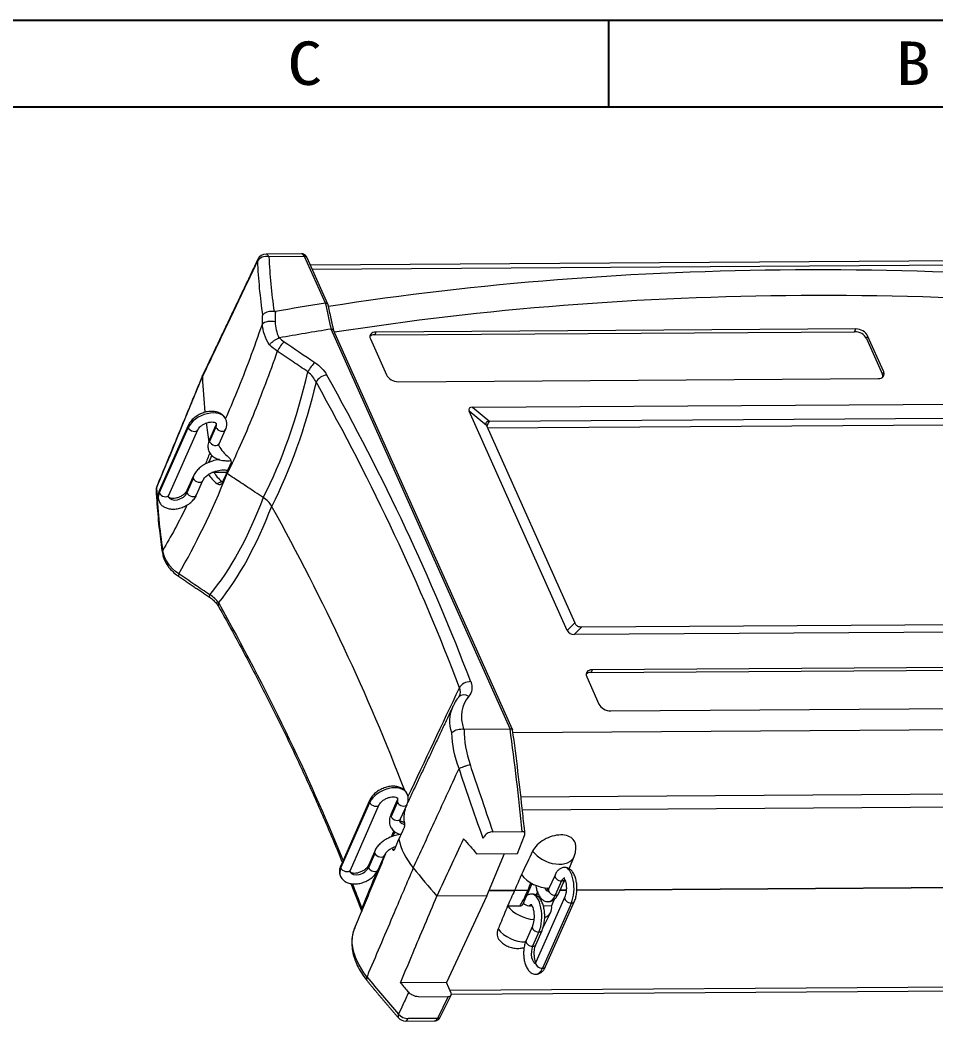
# Model space of a CAD drawing. Header units: millimetres. Extents: x -56 to 1013, y 0 to 900.
# Drawn here: x 639.4 to 829.1, y 692.9 to 900.2 of the extents above; entities that cross this region are included whole.
import ezdxf
from ezdxf.enums import TextEntityAlignment as Align

# ---------------------------------------------------------------- set-up
doc = ezdxf.new("R2010")
doc.units = ezdxf.units.MM
doc.header["$MEASUREMENT"] = 0
doc.layers.get('0').update_dxf_attribs({"linetype": 'CONTINUOUS'})
doc.layers.add('1', color=7, linetype='CONTINUOUS')
doc.styles.add('TEXTSTYLE_0', font='txt', dxfattribs={"width": 0.8})

# ---------------------------------------------------------------- blocks, each defined once
blk = doc.blocks.new('SUN_6HWZ35TKK40GSGJE8VEUYAXIAKM')
at = {"color": 7, "linetype": 'Continuous'}
for p, q in [((-594, 420), (0, 420)), ((-140, 410), (-140, 420)), ((-584, 410), (-10, 410))]:
    blk.add_line(p, q, dxfattribs=at)
at = {"color": 2, "style": 'TEXTSTYLE_0'}
for s, width, p, p2 in [('C', 0.792988, (-176.99, 412.53), (-172.99, 412.53)), ('B', 0.858525, (-106.99, 412.53), (-102.99, 412.53))]:
    blk.add_text(s, height=5, dxfattribs=dict(at, width=width)).set_placement(p, p2, align=Align.FIT)
blk = doc.blocks.new('dhg')
at = {"layer": '1', "color": 0, "linetype": 'Continuous', "lineweight": 18}
for p, q in [((670.49, 355.02), (663.11, 354.97)), ((675.93, 344.59), (671.63, 354.2)), ((879.86, 354.03), (672.31, 352.69)), ((714.16, 256.46), (677.11, 339.22)), ((685.63, 338.26), (785.01, 338.9)), ((785.26, 339.46), (685.88, 338.82)), ((791.02, 330.61), (787.69, 338.06)), ((684.73, 337.39), (688.06, 329.94)), ((787.44, 337.49), (790.77, 330.05)), ((690.49, 328.54), (789.87, 329.18)), ((705.86, 323.26), (806.15, 323.91)), ((725.5, 277), (705.17, 322.41)), ((646.98, 319.46), (640.99, 305.93)), ((652.71, 319.5), (651.4, 316.54)), ((708.74, 319.45), (727.04, 278.59)), ((803.54, 319.51), (708.99, 318.9)), ((803.99, 320.92), (709.43, 320.31)), ((643, 305.04), (649, 318.57)), ((653.41, 315.65), (654.73, 318.61)), ((651.99, 313.19), (651.83, 313.19)), ((648.03, 308.93), (646.72, 305.97)), ((648.73, 305.08), (650.04, 308.04)), ((728.48, 277.75), (823.04, 278.36)), ((827.24, 276.81), (726.95, 276.16)), ((730.42, 268.3), (829.81, 268.94)), ((830.06, 269.5), (730.67, 268.86)), ((729.52, 267.43), (732.06, 261.75)), ((734.48, 260.35), (833.87, 260.99)), ((714.25, 255.88), (913.85, 257.17)), ((704.14, 256.59), (713.66, 256.65)), ((684.56, 241.81), (678.57, 228.28)), ((680.58, 227.38), (686.57, 240.92)), ((690.29, 241.85), (688.98, 238.89)), ((690.99, 237.99), (692.31, 240.95)), ((690.76, 237.59), (691.8, 237.2)), ((691.8, 237.2), (690.76, 237.59)), ((710.09, 235.31), (716.19, 235.35)), ((715.21, 230.81), (716.67, 234.56)), ((685.61, 231.27), (684.3, 228.31)), ((686.31, 227.42), (687.62, 230.38)), ((706.73, 230.76), (715.21, 230.81)), ((708.82, 222.05), (712.5, 230.79)), ((725.92, 227.61), (726.93, 230.2)), ((722.96, 226.34), (721.64, 223.38)), ((717.73, 223.48), (718.21, 224.58)), ((723.66, 222.48), (724.97, 225.44)), ((891.93, 224.3), (727.49, 223.24)), ((727.49, 223.24), (891.93, 224.3)), ((708.82, 222.05), (698.49, 221.98)), ((708.82, 222.05), (698.49, 221.98)), ((708.82, 222.05), (700.46, 204.07)), ((714.59, 223.15), (709.27, 223.12)), ((709.27, 223.12), (714.59, 223.15)), ((714.6, 223.18), (717.37, 223.2)), ((714.6, 223.18), (717.37, 223.2)), ((716.28, 220.26), (717.73, 223.47)), ((721.54, 223.23), (721.57, 223.23)), ((721.54, 223.23), (721.57, 223.23)), ((725.28, 223.22), (723.98, 223.21)), ((723.98, 223.21), (725.28, 223.22)), ((713.13, 219.94), (715.68, 219.96)), ((724.99, 221.8), (718.99, 208.26)), ((720.51, 219.99), (722.27, 220)), ((721, 207.37), (727, 220.9)), ((722.27, 220), (722.88, 221.38)), ((720.5, 215.5), (722.06, 218.63)), ((718.27, 215.76), (716.96, 212.8)), ((718.97, 211.91), (720.28, 214.87)), ((700.46, 204.07), (690.95, 204.01)), ((701.44, 201.9), (700.46, 204.07)), ((694.68, 201.14), (700.86, 201.18)), ((699.19, 196.93), (701.45, 201.47)), ((701.49, 201.65), (897.55, 202.92)), ((691.99, 196.1), (698.02, 196.14))]:
    blk.add_line(p, q, dxfattribs=at)
at = {"layer": '1', "color": 0, "linetype": 'Continuous', "lineweight": 13}
for p, q in [((671.09, 354.46), (663.71, 354.41)), ((675.41, 344.8), (671.09, 354.46)), ((881.39, 353.15), (672.7, 351.8)), ((713.66, 256.65), (676.59, 339.44)), ((685.88, 338.82), (685.63, 338.26)), ((785.01, 338.9), (785.26, 339.46)), ((787.69, 338.06), (787.44, 337.49)), ((790.77, 330.05), (791.02, 330.61)), ((708.74, 319.45), (705.17, 322.41)), ((705.86, 323.26), (709.43, 320.31)), ((709.26, 320.31), (708.81, 319.3)), ((641.01, 305.48), (647.01, 319.01)), ((651.42, 316.09), (652.74, 319.05)), ((653.4, 315.22), (653.29, 315.22)), ((652.33, 309.74), (651.91, 309.73)), ((655, 309.75), (652.33, 309.74)), ((648.05, 308.48), (646.74, 305.52)), ((652.92, 307.42), (653.97, 307.86)), ((653.97, 307.86), (654.2, 307.95)), ((725.5, 277), (727.04, 278.59)), ((728.48, 277.75), (726.95, 276.16)), ((730.67, 268.86), (730.42, 268.3)), ((715.89, 242.55), (915.29, 243.84)), ((678.59, 227.82), (684.58, 241.36)), ((689, 238.43), (690.31, 241.39)), ((914.91, 241.07), (716.21, 239.78)), ((691.87, 239.55), (691.71, 239.61)), ((685.63, 230.82), (684.32, 227.86)), ((689.36, 231.73), (689.77, 231.74)), ((724.31, 225.11), (723, 222.15)), ((719.3, 222.84), (719.01, 222.18)), ((719.13, 222.09), (719.39, 222.66)), ((726.34, 220.57), (720.35, 207.04)), ((719.63, 214.54), (718.32, 211.58)), ((701.17, 202.5), (898.45, 203.78)), ((700.86, 201.18), (698.6, 196.65)), ((698.6, 196.65), (692.56, 196.61))]:
    blk.add_line(p, q, dxfattribs=at)
at = {"layer": '1', "color": 0, "linetype": 'Continuous', "lineweight": 18}
for centre, start, end in [((663.12, 353.07), 90.3711, 154.5716), ((642.25, 306.09), 157.6206, 182.728), ((691.98, 198), 221.2524, 270.3711)]:
    blk.add_arc(centre, 1.9, start, end, dxfattribs=at)
at = {"layer": '1', "color": 0, "linetype": 'Continuous', "lineweight": 13}
for centre, major_axis, ratio, start_param, end_param in [((663.12, 353.07), (1.9, 0.09), 0.734351, 1.217935, 2.771279), ((663.12, 353.07), (-0.01, 1.9), 0.445357, 5.491704, 6.283181), ((670.51, 353.12), (-0.03, 1.9), 0.439488, 5.488555, 6.280032), ((663.12, 353.07), (-1.72, 0.82), 0.642091, 6.283181, 6.609371), ((895.54, 302.02), (225.54, -99.92), 0.63695, 3.450776, 3.517289), ((896.12, 303.34), (-223.81, 99.15), 0.63695, 0.309184, 0.37694), ((670.81, 353.83), (-0.821, -0.368), 0.629247, 3.141601, 4.102198), ((664.14, 340.13), (-1.9, 0.01), 0.480948, 4.236839, 5.934405), ((666.28, 335.48), (-1.07, -1.57), 0.210863, 3.851285, 5.239844), ((672.61, 331.19), (-1.07, -1.57), 0.209862, 3.851096, 5.245629), ((675.1, 328.58), (-1.66, -0.93), 0.587325, 4.047505, 5.600848), ((136.03, 287.05), (571.28, -253.1), 0.63695, 0.561132, 0.704609), ((135.45, 285.74), (-569.54, 252.33), 0.63695, 3.702725, 3.846202), ((650.85, 319.04), (3.92, 1.76), 0.629247, 0.01047, 2.531402), ((647.99, 319.02), (-1.01, 0.45), 0.63695, 6.282466, 6.899102), ((653.72, 319.06), (1.01, -0.45), 0.63695, 3.16262, 3.757509), ((650.85, 319.04), (1.92, 0.86), 0.629247, 5.672994, 6.277947), ((647.99, 319.02), (-1.01, 0.45), 0.63695, 0.615917, 3.123742), ((653.72, 319.06), (1.01, -0.45), 0.63695, 3.757509, 6.283301), ((642.25, 306.09), (-1.9, -0.09), 0.734381, 5.94791, 6.283335), ((642.25, 306.09), (1.76, -0.72), 0.63151, 3.141068, 3.433755), ((874.69, 254.96), (225.58, -99.94), 0.63695, 3.450646, 3.526965), ((644.86, 305.51), (-3.92, -1.76), 0.629247, 5.672994, 6.296944), ((641.99, 305.49), (-1.01, 0.45), 0.63695, 6.283153, 6.899102), ((641.99, 305.49), (-1.01, 0.45), 0.63695, 0.615917, 3.14156), ((644.86, 305.51), (-1.92, -0.86), 0.629247, 6.280794, 8.814587), ((647.72, 305.52), (1.01, -0.45), 0.63695, 3.124331, 3.757509), ((647.72, 305.52), (1.01, -0.45), 0.63695, 3.757509, 6.28281), ((643.53, 293.29), (-1.88, -0.28), 0.714366, 5.873668, 6.286808), ((646.08, 289.8), (-1.07, -1.57), 0.210609, 5.602784, 6.284928), ((652.45, 285.48), (-1.06, -1.57), 0.209469, 5.595655, 6.283854), ((654.95, 282.88), (-1.66, -0.93), 0.587439, 5.635884, 6.283483), ((115.23, 240.09), (-569.54, 252.33), 0.63695, 3.725146, 3.845975), ((704.91, 265.06), (-1.78, -0.67), 0.65269, 4.140201, 5.693544), ((704.51, 262.02), (-1.44, 1.24), 0.757117, 4.936451, 6.290994), ((582.06, 173.03), (-6.34, 317.3), 0.434207, 4.901398, 4.970403), ((688.43, 241.38), (3.92, 1.76), 0.629247, 0.01047, 2.531402), ((685.57, 241.36), (-1.01, 0.45), 0.63695, 6.282466, 6.899102), ((685.57, 241.36), (-1.01, 0.45), 0.63695, 0.615917, 3.123742), ((691.3, 241.4), (1.01, -0.45), 0.63695, 3.16262, 3.757509), ((688.43, 241.38), (1.92, 0.86), 0.629247, 5.672994, 6.277947), ((691.3, 241.4), (1.01, -0.45), 0.63695, 3.757509, 6.283301), ((722.31, 232.14), (4.58, -2.03), 0.63695, 3.994694, 6.312344), ((679.57, 227.83), (-1.01, 0.45), 0.63695, 6.283153, 6.899102), ((685.3, 227.87), (1.01, -0.45), 0.63695, 3.124331, 3.757509), ((682.44, 227.85), (-3.92, -1.76), 0.629247, 5.672994, 6.296944), ((679.57, 227.83), (-1.01, 0.45), 0.63695, 0.615917, 3.14156), ((682.44, 227.85), (-1.92, -0.86), 0.629247, 6.280794, 8.814587), ((685.3, 227.87), (1.01, -0.45), 0.63695, 3.757509, 6.28281), ((723.96, 225.89), (-1.01, 0.45), 0.63695, 6.282809, 8.469898), ((724.98, 223.62), (0.03, -4.3), 0.445357, 0.779315, 3.14194), ((115.23, 240.09), (-569.54, 252.33), 0.63695, 3.70273, 3.714109), ((724.98, 223.62), (0.01, -2.1), 0.445357, 3.147684, 3.920908), ((723.96, 225.89), (-1.01, 0.45), 0.63695, 2.186713, 3.118686), ((718.17, 217.8), (0.03, -4.6), 0.445357, 0.779315, 3.142283), ((721.54, 225.41), (0.02, -2.4), 0.445357, 5.512223, 6.288883), ((722.65, 222.93), (-1.01, 0.45), 0.63695, 0.000016, 2.186713), ((721.54, 225.41), (0.03, -4.6), 0.445357, 0.000691, 0.779315), ((722.65, 222.93), (-1.01, 0.45), 0.63695, 2.186713, 3.141609), ((718.17, 217.8), (0.02, -2.4), 0.445357, 3.147291, 3.578572), ((725.99, 221.35), (1.01, -0.45), 0.63695, 3.144653, 5.328305), ((725.99, 221.35), (1.01, -0.45), 0.63695, 5.328305, 6.283497), ((684.69, 219.46), (-1.78, -0.67), 0.652687, 5.728447, 6.282529), ((719.28, 215.32), (-1.01, 0.45), 0.63695, 0.005858, 2.186713), ((715.17, 216.03), (-4.58, 2.03), 0.63695, 0.853102, 2.217053), ((719.28, 215.32), (-1.01, 0.45), 0.63695, 2.186713, 3.141414), ((717.97, 212.36), (-1.01, 0.45), 0.63695, 6.283055, 8.469898), ((718.98, 210.09), (0.01, -2.1), 0.445357, 3.920908, 6.289276), ((717.97, 212.36), (-1.01, 0.45), 0.63695, 2.186713, 3.143917), ((720, 207.82), (1.01, -0.45), 0.63695, 3.141609, 5.328305), ((720, 207.82), (1.01, -0.45), 0.63695, 5.328305, 6.283202), ((874.69, 254.96), (225.57, -99.93), 0.63695, 4.037152, 4.083656), ((718.98, 210.09), (0.03, -4.3), 0.445357, 0.000347, 0.779315), ((691.98, 198), (1.43, 1.25), 0.453385, 2.384328, 3.142019), ((691.98, 198), (1.72, -0.8), 0.661452, 4.096711, 5.340975), ((691.98, 198), (-0.01, 1.9), 0.445357, 3.141575, 3.886001), ((698.02, 198.04), (0, 1.9), 0.450608, 3.144516, 3.888943), ((698.29, 197.38), (0.895, -0.446), 0.650654, 5.357786, 6.283166)]:
    blk.add_ellipse(centre, major_axis=major_axis, ratio=ratio, start_param=start_param, end_param=end_param, dxfattribs=at)
at = {"layer": '1', "color": 0, "linetype": 'Continuous', "lineweight": 18}
for centre, major_axis, ratio, start_param, end_param in [((975.42, -101.5), (-584.11, 258.78), 0.63695, 5.152549, 5.503276), ((974.79, -102.91), (579.08, -256.56), 0.63695, 2.00947, 2.36298), ((975.89, -100.44), (-583.87, 258.68), 0.63695, 5.505589, 5.52539), ((975.26, -101.85), (578.84, -256.45), 0.63695, 2.365496, 2.386147), ((686.52, 337.4), (1.83, -0.81), 0.63695, 2.186713, 3.757509), ((686.27, 336.84), (-1.83, 0.81), 0.63695, 5.328305, 6.038698), ((785.65, 337.48), (-1.83, 0.81), 0.63695, 3.757509, 5.328305), ((785.9, 338.05), (1.83, -0.81), 0.63695, 0.615917, 2.186713), ((689.85, 329.95), (1.83, -0.81), 0.63695, 3.757509, 5.328305), ((789.23, 330.6), (1.83, -0.81), 0.63695, 5.328305, 6.899102), ((788.98, 330.03), (-1.83, 0.81), 0.63695, 3.386065, 3.757509), ((884.72, 277.61), (-226.09, 100.17), 0.63695, 0.307379, 0.350483), ((884.72, 277.61), (-226.09, 100.17), 0.63695, 0.307379, 0.350483), ((721.06, 313.82), (-15.93, 9.18), 0.139729, 6.048563, 6.47358), ((884.72, 277.61), (-226.09, 100.17), 0.63695, 0.363722, 0.386607), ((884.72, 277.61), (-226.09, 100.17), 0.63695, 0.363722, 0.386607), ((653.72, 319.06), (1.01, -0.45), 0.63695, 3.14156, 3.162618), ((709.67, 323.25), (-0.7, 5.46), 0.341121, 2.262072, 2.29687), ((709.67, 323.25), (-4.95, -0.27), 0.592371, 1.455242, 1.490039), ((652.41, 316.1), (1.01, -0.45), 0.63695, 3.14156, 3.757509), ((652.41, 316.1), (1.01, -0.45), 0.63695, 3.757509, 6.283153), ((649.04, 308.48), (1.01, -0.45), 0.63695, 3.151673, 3.757509), ((649.04, 308.48), (1.01, -0.45), 0.63695, 3.757509, 6.279079), ((641.99, 305.49), (-1.01, 0.45), 0.63695, 3.14156, 3.162128), ((125.26, 262.74), (569.02, -252.1), 0.63695, 0.564968, 0.698531), ((125.26, 262.74), (569.02, -252.1), 0.63695, 0.564968, 0.698531), ((728.72, 280.69), (-1.01, 4.42), 0.501365, 1.950299, 1.985097), ((733.63, 285.75), (7.75, 9.25), 0.324274, 2.985416, 3.410433), ((728.72, 280.69), (-4.95, -0.27), 0.592371, 1.455242, 1.490039), ((731.31, 267.44), (1.83, -0.81), 0.63695, 2.186713, 3.757509), ((731.06, 266.88), (-1.83, 0.81), 0.63695, 5.328305, 6.038698), ((733.85, 261.77), (1.83, -0.81), 0.63695, 3.757509, 5.328305), ((691.3, 241.4), (1.01, -0.45), 0.63695, 3.14156, 3.162618), ((689.99, 238.44), (1.01, -0.45), 0.63695, 3.14156, 3.757509), ((689.99, 238.44), (1.01, -0.45), 0.63695, 3.757509, 6.283153), ((889.98, 289.48), (-225.81, 100.04), 0.63695, 0.930839, 0.94951), ((686.62, 230.83), (1.01, -0.45), 0.63695, 3.151673, 3.757509), ((686.62, 230.83), (1.01, -0.45), 0.63695, 3.757509, 6.279079), ((679.57, 227.83), (-1.01, 0.45), 0.63695, 3.14156, 3.162128), ((884.72, 277.61), (-226.08, 100.16), 0.63695, 0.895557, 0.930451), ((884.72, 277.61), (-226.08, 100.16), 0.63695, 0.895557, 0.930451), ((764.46, 327.27), (186.23, 427.79), 0.009213, 1.81279, 1.820665), ((720.18, 227.33), (4.8, -2.13), 0.63695, 3.995393, 5.307687), ((682.77, 145.67), (35.79, 80.77), 0.00924, 6.00305, 6.079962), ((720.18, 227.33), (4.8, -2.13), 0.63695, 6.083776, 6.312037), ((723.96, 225.89), (-1.01, 0.45), 0.63695, 3.118686, 3.141609), ((673.06, 120.99), (189.48, 420.15), 0.009264, 1.329359, 1.337237), ((718.74, 224.09), (4.8, -2.13), 0.63695, 3.995393, 4.003268), ((751.47, 300.72), (35.79, 80.77), 0.00924, 3.145758, 3.430059), ((716.81, 223.88), (-0.914, 0.405), 0.636958, 2.471056, 3.145742), ((716.81, 223.88), (-0.914, 0.405), 0.636958, 2.471056, 3.137421), ((722.65, 222.93), (-1.01, 0.45), 0.63695, 6.262586, 6.283202), ((717.3, 220.85), (-4.8, 2.13), 0.63695, 0.8538, 2.110695), ((715.37, 220.67), (-0.914, 0.405), 0.636958, 2.186755, 3.137405), ((717.3, 220.85), (-1.14, 0.51), 0.63695, 0.978704, 2.043162), ((717.3, 220.85), (-1.14, 0.51), 0.63695, 2.330263, 2.618322), ((755.5, 300.75), (35.79, 80.77), 0.00924, 2.960159, 2.986932), ((717.3, 220.85), (-4.8, 2.13), 0.63695, 2.646401, 3.519626), ((673.04, 120.93), (189.54, 420.29), 0.009267, 4.954525, 4.957935), ((720, 207.82), (1.01, -0.45), 0.63695, 3.119324, 3.141609), ((685.49, 205.69), (-1.47, -1.2), 0.481879, 5.54366, 6.283343), ((876.76, 259.64), (-225.67, 99.98), 0.63695, 0.931038, 0.942902), ((700.54, 201.89), (-0.915, 0.406), 0.63668, 2.187766, 3.757953)]:
    blk.add_ellipse(centre, major_axis=major_axis, ratio=ratio, start_param=start_param, end_param=end_param, dxfattribs=at)
for points, knots in [([(671.63, 354.2), (671.58, 354.31), (671.44, 354.55), (671.14, 354.84), (670.79, 355.01), (670.57, 355.01), (670.49, 355)], [0, 0, 0, 0, 0.258117, 0.564028, 0.846219, 1, 1, 1, 1]), ([(675.46, 344.8), (675.55, 344.8), (675.63, 344.79), (675.76, 344.75), (675.82, 344.71), (675.91, 344.64), (675.93, 344.6), (675.95, 344.55)], [0, 0, 0, 0, 0.335551, 0.335551, 0.670934, 0.670934, 1, 1, 1, 1]), ([(664.78, 343.06), (664.58, 343.1), (664.37, 343.11), (663.95, 343.09), (663.74, 343.06), (663.34, 342.96), (663.15, 342.89), (662.82, 342.72), (662.67, 342.61), (662.49, 342.43), (662.43, 342.35), (662.38, 342.27), (662.38, 342.27), (662.37, 342.26)], [0, 0, 0, 0, 0.214036, 0.214036, 0.427992, 0.427992, 0.643202, 0.643202, 0.861021, 0.861021, 0.994697, 0.994697, 1, 1, 1, 1]), ([(664.78, 343.06), (664.85, 343.05), (664.92, 343.05), (665, 343.05), (665.02, 343.06), (665.04, 343.06)], [0, 0, 0, 0, 0.768099, 0.768099, 1, 1, 1, 1]), ([(676.64, 339.44), (676.73, 339.44), (676.81, 339.42), (676.94, 339.38), (677, 339.35), (677.07, 339.28), (677.09, 339.25), (677.11, 339.22)], [0, 0, 0, 0, 0.369931, 0.369931, 0.739676, 0.739676, 1, 1, 1, 1]), ([(663.8, 336.18), (663.8, 336.19), (663.81, 336.19), (663.93, 336.33), (664.08, 336.48), (664.4, 336.76), (664.57, 336.9), (664.92, 337.14), (665.1, 337.26), (665.46, 337.45), (665.63, 337.53), (665.79, 337.59)], [0, 0, 0, 0, 0.006695, 0.006695, 0.270144, 0.270144, 0.514797, 0.514797, 0.757325, 0.757325, 1, 1, 1, 1]), ([(654.74, 320.82), (654.67, 320.99), (654.47, 321.36), (653.96, 321.83), (653.25, 322.2), (652.42, 322.39), (651.48, 322.41), (650.49, 322.23), (649.51, 321.88), (648.6, 321.36), (647.81, 320.7), (647.28, 320.05), (647.05, 319.62), (646.98, 319.46)], [0, 0, 0, 0, 0.06157, 0.150033, 0.239269, 0.332982, 0.431583, 0.532677, 0.634043, 0.735799, 0.838564, 0.943113, 1, 1, 1, 1]), ([(649, 318.57), (649.02, 318.63), (649.12, 318.82), (649.41, 319.18), (649.94, 319.6), (650.58, 319.94), (651.27, 320.15), (651.92, 320.22), (652.42, 320.15), (652.7, 320), (652.76, 319.94), (652.77, 319.9), (652.77, 319.89)], [0, 0, 0, 0, 0.056487, 0.16834, 0.28207, 0.397921, 0.514595, 0.629717, 0.741842, 0.852726, 0.968257, 1, 1, 1, 1]), ([(652.77, 319.89), (652.79, 319.88), (652.8, 319.82), (652.78, 319.65), (652.72, 319.52), (652.71, 319.5)], [0, 0, 0, 0, 0.447643, 0.907528, 1, 1, 1, 1]), ([(654.73, 318.61), (654.8, 318.77), (654.94, 319.19), (655.02, 319.86), (654.94, 320.46), (654.78, 320.75), (654.74, 320.82)], [0, 0, 0, 0, 0.226003, 0.562376, 0.887074, 1, 1, 1, 1]), ([(709.26, 320.31), (709.16, 320.31), (709.06, 320.3), (708.9, 320.24), (708.82, 320.2), (708.71, 320.1), (708.67, 320.04), (708.62, 319.9), (708.62, 319.83), (708.64, 319.7), (708.66, 319.65), (708.68, 319.59)], [0, 0, 0, 0, 0.214451, 0.214451, 0.428847, 0.428847, 0.643779, 0.643779, 0.85861, 0.85861, 1, 1, 1, 1]), ([(651.4, 316.54), (651.23, 316.16), (651.05, 315.51), (651.09, 314.67), (651.27, 314.1), (651.59, 313.51), (652.19, 312.91), (653.02, 312.5), (653.77, 312.29), (654.43, 312.19), (655.11, 312.16), (655.6, 312.18), (655.8, 312.2)], [0, 0, 0, 0, 0.148325, 0.25957, 0.335005, 0.393906, 0.529853, 0.677517, 0.751653, 0.829327, 0.927989, 1, 1, 1, 1]), ([(653.06, 315.5), (653.1, 315.5), (653.14, 315.49), (653.22, 315.45), (653.27, 315.4), (653.35, 315.3), (653.38, 315.26), (653.4, 315.2)], [0, 0, 0, 0, 0.297924, 0.297924, 0.721511, 0.721511, 1, 1, 1, 1]), ([(653.45, 312.4), (653.39, 312.4), (652.91, 312.33), (651.92, 312.11), (650.73, 311.63), (649.77, 311.03), (649.07, 310.44), (648.44, 309.72), (648.15, 309.2), (648.03, 308.92)], [0, 0, 0, 0, 0.026869, 0.216216, 0.437218, 0.560492, 0.694127, 0.839935, 1, 1, 1, 1]), ([(655.34, 312.91), (655.43, 312.84), (655.51, 312.76), (655.65, 312.58), (655.71, 312.48), (655.8, 312.27), (655.84, 312.17), (655.87, 311.96), (655.87, 311.86), (655.85, 311.71), (655.83, 311.66), (655.81, 311.61)], [0, 0, 0, 0, 0.21627, 0.21627, 0.43244, 0.43244, 0.649897, 0.649897, 0.865168, 0.865168, 1, 1, 1, 1]), ([(650.04, 308.04), (650.15, 308.3), (650.44, 308.74), (651.13, 309.34), (651.9, 309.75), (652.84, 310.1), (653.88, 310.28), (654.71, 310.27), (655.1, 310.21), (655.2, 310.19)], [0, 0, 0, 0, 0.171074, 0.31195, 0.441435, 0.562094, 0.766815, 0.932197, 1, 1, 1, 1]), ([(652.25, 309.91), (652.25, 309.91), (652.25, 309.91), (652.27, 309.85), (652.3, 309.79), (652.33, 309.74)], [0, 0, 0, 0, 0.007005, 0.007005, 1, 1, 1, 1]), ([(652.25, 309.91), (652.25, 309.91), (652.25, 309.91), (652.27, 309.85), (652.3, 309.79), (652.33, 309.74)], [0, 0, 0, 0, 0.007005, 0.007005, 1, 1, 1, 1]), ([(662.54, 304.55), (661.97, 304.93), (661.4, 305.31), (659.85, 306.32), (658.88, 306.96), (656.96, 308.23), (656, 308.86), (655.05, 309.49)], [0, 0, 0, 0, 0.229589, 0.229589, 0.617689, 0.617689, 1, 1, 1, 1]), ([(662.54, 304.55), (661.97, 304.93), (661.4, 305.31), (659.85, 306.32), (658.88, 306.96), (656.96, 308.23), (656, 308.86), (655.05, 309.49)], [0, 0, 0, 0, 0.229589, 0.229589, 0.617689, 0.617689, 1, 1, 1, 1]), ([(654, 307.53), (653.97, 307.45), (653.92, 307.38), (653.8, 307.28), (653.73, 307.24), (653.56, 307.2), (653.47, 307.19), (653.29, 307.22), (653.19, 307.25), (653.04, 307.33), (652.98, 307.37), (652.92, 307.42)], [0, 0, 0, 0, 0.209127, 0.209127, 0.418031, 0.418031, 0.630372, 0.630372, 0.847724, 0.847724, 1, 1, 1, 1]), ([(640.35, 306), (640.4, 305.06), (640.56, 302.33), (640.96, 298), (641.41, 294.6), (641.65, 293)], [0, 0, 0, 0, 0.220084, 0.635829, 1, 1, 1, 1]), ([(640.99, 305.93), (640.92, 305.77), (640.77, 305.36), (640.7, 304.68), (640.77, 304.08), (640.93, 303.79), (640.98, 303.71)], [0, 0, 0, 0, 0.224749, 0.559256, 0.882152, 1, 1, 1, 1]), ([(640.98, 303.71), (641.05, 303.55), (641.24, 303.18), (641.76, 302.71), (642.46, 302.34), (643.3, 302.15), (644.23, 302.13), (645.22, 302.31), (646.21, 302.67), (647.12, 303.18), (647.91, 303.84), (648.43, 304.49), (648.66, 304.92), (648.73, 305.08)], [0, 0, 0, 0, 0.060183, 0.148777, 0.238144, 0.331996, 0.430743, 0.531986, 0.633502, 0.735408, 0.838325, 0.943029, 1, 1, 1, 1]), ([(642.95, 304.65), (642.93, 304.66), (642.92, 304.72), (642.94, 304.89), (642.99, 305.02), (643, 305.04)], [0, 0, 0, 0, 0.450066, 0.907933, 1, 1, 1, 1]), ([(646.72, 305.97), (646.69, 305.91), (646.59, 305.73), (646.3, 305.36), (645.78, 304.94), (645.13, 304.6), (644.44, 304.39), (643.8, 304.33), (643.3, 304.4), (643.01, 304.55), (642.96, 304.6), (642.95, 304.65), (642.95, 304.65)], [0, 0, 0, 0, 0.056547, 0.168517, 0.282367, 0.398339, 0.515136, 0.630379, 0.742622, 0.853622, 0.969275, 1, 1, 1, 1]), ([(664.28, 302.76), (664.1, 303.09), (663.86, 303.41), (663.27, 304.01), (662.92, 304.3), (662.54, 304.55)], [0, 0, 0, 0, 0.49605, 0.49605, 1, 1, 1, 1]), ([(664.28, 302.76), (664.1, 303.09), (663.86, 303.41), (663.27, 304.01), (662.92, 304.3), (662.54, 304.55)], [0, 0, 0, 0, 0.49605, 0.49605, 1, 1, 1, 1]), ([(641.68, 293.01), (641.69, 292.82), (641.77, 292.28), (642.12, 291.4), (642.72, 290.37), (643.55, 289.41), (644.34, 288.69), (644.87, 288.34), (645.03, 288.25)], [0, 0, 0, 0, 0.099923, 0.294641, 0.496607, 0.706152, 0.915252, 1, 1, 1, 1]), ([(651.39, 283.91), (651.4, 283.9), (651.7, 283.71), (652.23, 283.27), (652.87, 282.6), (653.17, 282.17), (653.29, 281.95)], [0, 0, 0, 0, 0.00904, 0.337806, 0.67253, 1, 1, 1, 1]), ([(653.29, 281.95), (654.15, 280.41), (656.63, 275.94), (660.58, 268.53), (665.07, 259.71), (669.33, 250.89), (673.37, 242.07), (676.53, 234.76), (678.33, 230.4), (678.91, 228.98)], [0, 0, 0, 0, 0.087528, 0.253945, 0.420366, 0.586789, 0.753216, 0.919647, 1, 1, 1, 1]), ([(727.1, 278.45), (727.14, 278.37), (727.19, 278.29), (727.32, 278.14), (727.4, 278.07), (727.58, 277.95), (727.68, 277.89), (727.89, 277.81), (728, 277.78), (728.18, 277.75), (728.25, 277.75), (728.31, 277.75)], [0, 0, 0, 0, 0.214451, 0.214451, 0.428847, 0.428847, 0.643779, 0.643779, 0.85861, 0.85861, 1, 1, 1, 1]), ([(703.06, 263.25), (703.02, 263.21), (702.67, 262.82), (702.22, 262.16), (701.94, 261.54), (701.87, 261.35)], [0, 0, 0, 0, 0.082578, 0.725301, 1, 1, 1, 1]), ([(701.58, 255.78), (701.58, 255.78), (701.58, 255.78), (701.64, 255.86), (701.71, 255.93), (701.91, 256.1), (702.07, 256.2), (702.41, 256.36), (702.61, 256.43), (703, 256.53), (703.22, 256.57), (703.63, 256.61), (703.84, 256.61), (704.03, 256.59)], [0, 0, 0, 0, 0.004444, 0.004444, 0.150034, 0.150034, 0.368731, 0.368731, 0.581407, 0.581407, 0.790588, 0.790588, 1, 1, 1, 1]), ([(713.66, 256.65), (713.66, 256.65), (713.66, 256.65), (713.74, 256.65), (713.83, 256.64), (713.97, 256.61), (714.03, 256.59), (714.12, 256.53), (714.15, 256.49), (714.17, 256.44), (714.18, 256.42), (714.18, 256.41)], [0, 0, 0, 0, 0.001014, 0.001014, 0.298479, 0.298479, 0.595658, 0.595658, 0.897276, 0.897276, 1, 1, 1, 1]), ([(716.73, 234.91), (716.58, 236.3), (716.13, 240.6), (715.3, 247.78), (714.57, 253.53), (714.18, 256.4)], [0, 0, 0, 0, 0.19307, 0.595613, 1, 1, 1, 1]), ([(703.08, 248.41), (703.2, 248.47), (703.35, 248.54), (703.68, 248.67), (703.87, 248.75), (704.26, 248.89), (704.46, 248.96), (704.84, 249.08), (705.01, 249.13), (705.24, 249.19), (705.3, 249.21), (705.36, 249.23)], [0, 0, 0, 0, 0.238728, 0.238728, 0.477457, 0.477457, 0.716185, 0.716185, 0.922713, 0.922713, 1, 1, 1, 1]), ([(693.61, 227.82), (695.05, 230.95), (696.49, 234.09), (699.65, 240.95), (701.36, 244.68), (703.08, 248.41)], [0, 0, 0, 0, 0.456684, 0.456684, 1, 1, 1, 1]), ([(703.08, 248.41), (703.08, 248.41), (703.08, 248.41), (703.08, 248.41), (703.08, 248.41), (703.08, 248.41)], [0, 0, 0, 0, 0.645476, 0.645476, 1, 1, 1, 1]), ([(692.32, 243.16), (692.25, 243.33), (692.05, 243.71), (691.54, 244.18), (690.83, 244.54), (690, 244.74), (689.06, 244.75), (688.07, 244.58), (687.09, 244.22), (686.18, 243.7), (685.38, 243.05), (684.86, 242.39), (684.63, 241.96), (684.56, 241.81)], [0, 0, 0, 0, 0.06157, 0.150033, 0.239269, 0.332982, 0.431583, 0.532677, 0.634043, 0.735799, 0.838564, 0.943113, 1, 1, 1, 1]), ([(692.31, 240.95), (692.38, 241.12), (692.52, 241.53), (692.6, 242.21), (692.52, 242.8), (692.36, 243.09), (692.32, 243.16)], [0, 0, 0, 0, 0.226003, 0.562376, 0.887074, 1, 1, 1, 1]), ([(686.57, 240.92), (686.6, 240.98), (686.7, 241.16), (686.99, 241.53), (687.52, 241.94), (688.16, 242.28), (688.85, 242.5), (689.5, 242.56), (690, 242.49), (690.28, 242.34), (690.34, 242.28), (690.35, 242.24), (690.35, 242.23)], [0, 0, 0, 0, 0.056487, 0.16834, 0.28207, 0.397921, 0.514595, 0.629717, 0.741842, 0.852726, 0.968257, 1, 1, 1, 1]), ([(690.35, 242.23), (690.37, 242.23), (690.37, 242.17), (690.36, 242), (690.3, 241.87), (690.29, 241.85)], [0, 0, 0, 0, 0.447643, 0.907528, 1, 1, 1, 1]), ([(688.98, 238.89), (688.81, 238.51), (688.63, 237.85), (688.67, 237.02), (688.85, 236.44), (689.16, 235.86), (689.77, 235.25), (690.5, 234.89), (690.94, 234.75), (691.02, 234.73)], [0, 0, 0, 0, 0.209132, 0.365983, 0.472343, 0.555391, 0.74707, 0.955271, 1, 1, 1, 1]), ([(691.9, 239.93), (691.9, 239.93), (691.91, 239.92), (691.91, 239.9), (691.91, 239.86), (691.9, 239.78), (691.89, 239.73), (691.89, 239.69)], [0, 0, 0, 0, 0.195485, 0.195485, 0.682147, 0.682147, 1, 1, 1, 1]), ([(691.78, 236.81), (691.7, 236.82), (691.45, 236.89), (691.08, 237.06), (690.89, 237.24), (690.82, 237.54), (690.91, 237.81), (691, 238)], [0, 0, 0, 0, 0.078364, 0.278351, 0.525953, 0.718213, 1, 1, 1, 1]), ([(691.8, 237.23), (691.81, 237.15), (691.81, 237.05), (691.81, 236.85), (691.8, 236.73), (691.77, 236.5), (691.75, 236.38), (691.7, 236.16), (691.67, 236.06), (691.62, 235.91), (691.6, 235.86), (691.58, 235.82)], [0, 0, 0, 0, 0.223018, 0.223018, 0.446306, 0.446306, 0.665408, 0.665408, 0.878992, 0.878992, 1, 1, 1, 1]), ([(691.03, 234.75), (690.97, 234.74), (690.49, 234.68), (689.5, 234.46), (688.31, 233.97), (687.35, 233.37), (686.65, 232.78), (686.02, 232.07), (685.73, 231.55), (685.61, 231.27)], [0, 0, 0, 0, 0.026869, 0.216216, 0.437218, 0.560492, 0.694127, 0.839935, 1, 1, 1, 1]), ([(689.5, 234.41), (689.5, 234.42), (689.51, 234.43), (689.54, 234.53), (689.57, 234.63), (689.64, 234.84), (689.68, 234.95), (689.74, 235.14), (689.78, 235.22), (689.81, 235.3)], [0, 0, 0, 0, 0.041862, 0.041862, 0.381689, 0.381689, 0.721404, 0.721404, 1, 1, 1, 1]), ([(710.09, 235.31), (709.93, 235.31), (709.77, 235.28), (709.44, 235.2), (709.28, 235.14), (708.98, 234.98), (708.84, 234.89), (708.58, 234.67), (708.46, 234.55), (708.23, 234.26), (708.13, 234.09), (708.06, 233.93)], [0, 0, 0, 0, 0.186259, 0.186259, 0.373032, 0.373032, 0.554883, 0.554883, 0.751411, 0.751411, 1, 1, 1, 1]), ([(716.67, 234.56), (716.72, 234.67), (716.74, 234.78), (716.73, 234.97), (716.7, 235.05), (716.62, 235.18), (716.57, 235.23), (716.45, 235.3), (716.37, 235.33), (716.25, 235.34), (716.22, 235.35), (716.19, 235.35)], [0, 0, 0, 0, 0.293781, 0.293781, 0.53451, 0.53451, 0.731258, 0.731258, 0.930009, 0.930009, 1, 1, 1, 1]), ([(727.23, 232.61), (727.18, 233.02), (727.02, 233.39), (726.21, 234.31), (725.25, 234.66), (723.03, 234.64), (721.76, 234.28), (719.61, 233.04), (718.75, 232.17), (718.32, 231.28)], [0, 0, 0, 0, 0.145017, 0.145017, 0.430011, 0.430011, 0.715006, 0.715006, 1, 1, 1, 1]), ([(687.62, 230.38), (687.73, 230.64), (688.02, 231.09), (688.71, 231.69), (689.39, 232.05), (689.82, 232.22), (689.99, 232.28)], [0, 0, 0, 0, 0.328493, 0.599, 0.847634, 1, 1, 1, 1]), ([(726.91, 230.21), (727.02, 230.47), (727.22, 231.07), (727.3, 231.97), (727.25, 232.57), (727.2, 232.83)], [0, 0, 0, 0, 0.314559, 0.711428, 1, 1, 1, 1]), ([(689.77, 231.73), (689.73, 231.65), (689.7, 231.59), (689.63, 231.49), (689.59, 231.46), (689.52, 231.43), (689.49, 231.44), (689.43, 231.48), (689.41, 231.53), (689.38, 231.63), (689.37, 231.68), (689.36, 231.73)], [0, 0, 0, 0, 0.208983, 0.208983, 0.417845, 0.417845, 0.628569, 0.628569, 0.843584, 0.843584, 1, 1, 1, 1]), ([(678.57, 228.28), (678.49, 228.11), (678.35, 227.7), (678.28, 227.03), (678.35, 226.42), (678.51, 226.13), (678.56, 226.06)], [0, 0, 0, 0, 0.224749, 0.559256, 0.882152, 1, 1, 1, 1]), ([(684.3, 228.31), (684.27, 228.25), (684.17, 228.07), (683.88, 227.7), (683.36, 227.29), (682.71, 226.95), (682.02, 226.73), (681.38, 226.67), (680.87, 226.74), (680.59, 226.89), (680.54, 226.95), (680.53, 226.99), (680.53, 227)], [0, 0, 0, 0, 0.056547, 0.168517, 0.282367, 0.398339, 0.515136, 0.630379, 0.742622, 0.853622, 0.969275, 1, 1, 1, 1]), ([(678.56, 226.06), (678.63, 225.89), (678.82, 225.52), (679.34, 225.05), (680.04, 224.69), (680.88, 224.49), (681.81, 224.48), (682.8, 224.65), (683.79, 225.01), (684.7, 225.53), (685.49, 226.18), (686.01, 226.84), (686.24, 227.27), (686.31, 227.42)], [0, 0, 0, 0, 0.060183, 0.148777, 0.238144, 0.331996, 0.430743, 0.531986, 0.633502, 0.735408, 0.838325, 0.943029, 1, 1, 1, 1]), ([(680.53, 227), (680.51, 227), (680.5, 227.07), (680.52, 227.23), (680.57, 227.36), (680.58, 227.38)], [0, 0, 0, 0, 0.450066, 0.907933, 1, 1, 1, 1]), ([(693.61, 227.82), (692.29, 224.72), (690.96, 221.61), (687.88, 214.38), (686.12, 210.25), (684.24, 205.84), (684.13, 205.56), (684.01, 205.28)], [0, 0, 0, 0, 0.413174, 0.413174, 0.963056, 0.963056, 1, 1, 1, 1]), ([(724.95, 227.92), (724.95, 227.92), (724.73, 227.96), (724.29, 227.81), (723.74, 227.49), (723.3, 226.99), (723.06, 226.58), (722.96, 226.34)], [0, 0, 0, 0, 0.004363, 0.248447, 0.480001, 0.724322, 1, 1, 1, 1]), ([(727, 220.9), (727.06, 221.05), (727.23, 221.48), (727.42, 222.28), (727.52, 223.3), (727.49, 224.33), (727.34, 225.32), (727.05, 226.24), (726.65, 226.98), (726.15, 227.52), (725.57, 227.85), (725.16, 227.92), (724.95, 227.92)], [0, 0, 0, 0, 0.060042, 0.173078, 0.283634, 0.393094, 0.503211, 0.615663, 0.733554, 0.83077, 0.917652, 1, 1, 1, 1]), ([(680.68, 224.57), (680.7, 224.52), (681.46, 222.59), (682.21, 220.67), (682.92, 218.79)], [0, 0, 0, 0, 0.02634, 1, 1, 1, 1]), ([(718.96, 224.25), (718.98, 224.09), (719.07, 223.6), (719.28, 222.81), (719.66, 222.01), (720.14, 221.39), (720.7, 220.99), (721.21, 220.8), (721.49, 220.83), (721.57, 220.84)], [0, 0, 0, 0, 0.084413, 0.274887, 0.472317, 0.648915, 0.802757, 0.947437, 1, 1, 1, 1]), ([(724.75, 225.77), (724.75, 225.77), (724.8, 225.74), (724.94, 225.52), (725.12, 225.08), (725.25, 224.46), (725.32, 223.73), (725.29, 222.96), (725.17, 222.28), (725.05, 221.94), (724.99, 221.8)], [0, 0, 0, 0, 0.086364, 0.196623, 0.317436, 0.448832, 0.587397, 0.729202, 0.870252, 1, 1, 1, 1]), ([(690.95, 204.01), (691.71, 205.83), (692.47, 207.65), (693.33, 209.69), (693.42, 209.9), (695.17, 214.07), (696.83, 218.03), (698.49, 221.98)], [0, 0, 0, 0, 0.303941, 0.303941, 0.339851, 0.339851, 1, 1, 1, 1]), ([(718.13, 222.37), (717.97, 222.38), (717.61, 222.36), (717.27, 222.19), (717.1, 222.07)], [0, 0, 0, 0, 0.41785, 1, 1, 1, 1]), ([(720.28, 214.87), (720.35, 215.02), (720.52, 215.47), (720.72, 216.29), (720.84, 217.34), (720.82, 218.4), (720.69, 219.44), (720.42, 220.4), (720.04, 221.21), (719.56, 221.82), (719, 222.22), (718.5, 222.41), (718.21, 222.38), (718.13, 222.37)], [0, 0, 0, 0, 0.057592, 0.166317, 0.272792, 0.378157, 0.483909, 0.591274, 0.70256, 0.802104, 0.88882, 0.970372, 1, 1, 1, 1]), ([(721.55, 223.2), (721.52, 223.25), (721.45, 223.39), (721.38, 223.57), (721.34, 223.68)], [0, 0, 0, 0, 0.432738, 1, 1, 1, 1]), ([(721.64, 223.38), (721.61, 223.29), (721.51, 223.11), (721.4, 222.98), (721.39, 222.97), (721.39, 222.97)], [0, 0, 0, 0, 0.290637, 0.802452, 1, 1, 1, 1]), ([(721.57, 220.84), (721.73, 220.83), (722.1, 220.85), (722.63, 221.12), (723.13, 221.57), (723.45, 222.05), (723.61, 222.38), (723.66, 222.48)], [0, 0, 0, 0, 0.163993, 0.393138, 0.626249, 0.886967, 1, 1, 1, 1]), ([(713.13, 219.94), (712.64, 218.74), (712.15, 217.55), (711.51, 215.96), (711.34, 215.56), (711.18, 215.17)], [0, 0, 0, 0, 0.752467, 0.752467, 1, 1, 1, 1]), ([(717.98, 220.24), (717.98, 220.24), (717.98, 220.24), (718.06, 220.18), (718.25, 219.85), (718.44, 219.34), (718.58, 218.65), (718.64, 217.86), (718.6, 217.05), (718.48, 216.34), (718.35, 215.94), (718.28, 215.78), (718.27, 215.76)], [0, 0, 0, 0, 0.000092, 0.117718, 0.228844, 0.346202, 0.471809, 0.602871, 0.73626, 0.868821, 0.986466, 1, 1, 1, 1]), ([(681.35, 215.06), (681.33, 215.01), (681.14, 214.52), (680.93, 213.54), (680.83, 212.09), (680.99, 210.61), (681.37, 209.11), (681.98, 207.59), (682.82, 206.09), (683.56, 205.05), (683.98, 204.53), (684.01, 204.5)], [0, 0, 0, 0, 0.014545, 0.150275, 0.285633, 0.419784, 0.557994, 0.698563, 0.841507, 0.9882, 1, 1, 1, 1]), ([(711.49, 212.86), (711.62, 212.69), (711.98, 212.3), (712.72, 211.78), (713.66, 211.36), (714.69, 211.14), (715.67, 211.14), (716.29, 211.25), (716.56, 211.32)], [0, 0, 0, 0, 0.114901, 0.287635, 0.476753, 0.664868, 0.849863, 1, 1, 1, 1]), ([(716.96, 212.8), (716.9, 212.66), (716.73, 212.22), (716.54, 211.42), (716.44, 210.41), (716.47, 209.38), (716.62, 208.38), (716.91, 207.47), (717.31, 206.73), (717.81, 206.19), (718.39, 205.86), (718.8, 205.79), (719.01, 205.79)], [0, 0, 0, 0, 0.060042, 0.173078, 0.283634, 0.393094, 0.503211, 0.615663, 0.733554, 0.83077, 0.917652, 1, 1, 1, 1]), ([(719, 208.26), (718.95, 208.37), (718.84, 208.66), (718.71, 209.25), (718.64, 209.98), (718.67, 210.74), (718.79, 211.43), (718.91, 211.77), (718.97, 211.91)], [0, 0, 0, 0, 0.13115, 0.298406, 0.474789, 0.655296, 0.834841, 1, 1, 1, 1]), ([(718.99, 208.26), (718.96, 208.19), (718.88, 208.03), (718.8, 207.94), (718.79, 207.93), (718.79, 207.93)], [0, 0, 0, 0, 0.34468, 0.87181, 1, 1, 1, 1]), ([(719.01, 205.79), (719.01, 205.79), (719.23, 205.75), (719.67, 205.9), (720.22, 206.22), (720.66, 206.72), (720.9, 207.13), (721, 207.37)], [0, 0, 0, 0, 0.004363, 0.248447, 0.480001, 0.724322, 1, 1, 1, 1]), ([(694.68, 201.14), (694.49, 201.14), (694.28, 201.16), (693.88, 201.26), (693.67, 201.34), (693.29, 201.52), (693.11, 201.64), (692.84, 201.85), (692.74, 201.95), (692.66, 202.05)], [0, 0, 0, 0, 0.271377, 0.271377, 0.542751, 0.542751, 0.814162, 0.814162, 1, 1, 1, 1]), ([(698.02, 196.16), (698.1, 196.15), (698.31, 196.15), (698.65, 196.3), (698.97, 196.57), (699.12, 196.8), (699.19, 196.93)], [0, 0, 0, 0, 0.146139, 0.434149, 0.704493, 1, 1, 1, 1])]:
    blk.add_open_spline(points, degree=3, knots=knots, dxfattribs=at)
at = {"layer": '1', "color": 0, "linetype": 'Continuous', "lineweight": 13}
for points, knots in [([(661.33, 353.49), (660.91, 352.62), (660.49, 351.74), (658.41, 347.36), (656.74, 343.85), (653.35, 336.73), (651.64, 333.12), (649.92, 329.51)], [0, 0, 0, 0, 0.109696, 0.109696, 0.548478, 0.548478, 1, 1, 1, 1]), ([(654.73, 320.82), (655.55, 322.68), (656.35, 324.58), (658.04, 328.75), (658.93, 331.02), (660.66, 335.67), (661.51, 338.06), (662.36, 340.46)], [0, 0, 0, 0, 0.30644, 0.30644, 0.65322, 0.65322, 1, 1, 1, 1]), ([(665.45, 334.88), (663.81, 330.26), (662.15, 325.79), (658.68, 317.29), (656.89, 313.26), (655.05, 309.49)], [0, 0, 0, 0, 0.5, 0.5, 1, 1, 1, 1]), ([(671.78, 330.58), (670.76, 331.28), (669.73, 331.97), (667.62, 333.41), (666.54, 334.14), (665.45, 334.88)], [0, 0, 0, 0, 0.485583, 0.485583, 1, 1, 1, 1]), ([(673.47, 328.47), (673.3, 328.84), (673.08, 329.21), (672.52, 329.92), (672.17, 330.27), (671.78, 330.58)], [0, 0, 0, 0, 0.483016, 0.483016, 1, 1, 1, 1]), ([(640.43, 306.47), (640.81, 307.37), (641.18, 308.28), (643.05, 312.82), (644.55, 316.46), (647.34, 323.23), (648.63, 326.37), (649.92, 329.51)], [0, 0, 0, 0, 0.11823, 0.11823, 0.591151, 0.591151, 1, 1, 1, 1]), ([(651.42, 284.41), (650.4, 285.1), (649.37, 285.79), (647.24, 287.23), (646.14, 287.97), (645.04, 288.72)], [0, 0, 0, 0, 0.482162, 0.482162, 1, 1, 1, 1]), ([(705.36, 249.23), (706.07, 247.08), (706.79, 244.94), (708.37, 240.3), (709.22, 237.8), (710.09, 235.31)], [0, 0, 0, 0, 0.462424, 0.462424, 1, 1, 1, 1]), ([(708.06, 233.93), (707.12, 236.61), (706.19, 239.3), (704.53, 244.13), (703.8, 246.27), (703.08, 248.41)], [0, 0, 0, 0, 0.556069, 0.556069, 1, 1, 1, 1]), ([(684.01, 205.28), (682.3, 207.4), (681.25, 209.65), (680.87, 212.97), (681.01, 214.14), (681.4, 215.21)], [0, 0, 0, 0, 0.633651, 0.633651, 1, 1, 1, 1]), ([(692.66, 202.05), (692.25, 201.19), (691.85, 200.32), (691.15, 198.82), (690.85, 198.18), (690.55, 197.54)], [0, 0, 0, 0, 0.572514, 0.572514, 1, 1, 1, 1])]:
    blk.add_open_spline(points, degree=3, knots=knots, dxfattribs=at)
at = {"layer": '1', "color": 0, "linetype": 'Continuous', "lineweight": 18}
for points, degree in [([(661.41, 353.89), (650, 329.9)], 1), ([(675.46, 344.8), (675.44, 344.8), (675.43, 344.8), (675.41, 344.8)], 3), ([(677.13, 339.18), (675.95, 344.55)], 1), ([(676.59, 339.44), (676.61, 339.44), (676.62, 339.44), (676.64, 339.44)], 3), ([(665.79, 337.59), (665.82, 337.6), (665.85, 337.61), (665.88, 337.62)], 3), ([(649.98, 329.86), (640.49, 306.82)], 1), ([(649.92, 329.51), (649.92, 329.65), (649.94, 329.78), (650, 329.9)], 3), ([(649.92, 329.51), (649.92, 329.64), (649.94, 329.76), (649.98, 329.86)], 3), ([(653.29, 315.32), (653.31, 315.42), (653.36, 315.53), (653.42, 315.66)], 3), ([(653.4, 315.2), (653.84, 314.4), (654.5, 313.61), (655.34, 312.91)], 3), ([(651.83, 313.19), (651.62, 312.72), (651.42, 312.24), (651.22, 311.77)], 3), ([(652.92, 312.61), (652.87, 312.49), (652.82, 312.38), (652.78, 312.27)], 3), ([(652.92, 312.61), (652.87, 312.49), (652.82, 312.38), (652.78, 312.27)], 3), ([(654.92, 309.58), (655.21, 310.25), (655.51, 310.93), (655.81, 311.61)], 3), ([(651.2, 309.36), (651.62, 308.68), (652.21, 308.01), (652.92, 307.42)], 3), ([(652.33, 309.74), (652.7, 309.07), (653.26, 308.43), (653.97, 307.86)], 3), ([(652.33, 309.74), (652.7, 309.07), (653.26, 308.42), (653.97, 307.86)], 3), ([(654.92, 309.58), (654.61, 308.89), (654.3, 308.21), (654, 307.53)], 3), ([(655.05, 309.49), (655, 309.52), (654.96, 309.55), (654.92, 309.58)], 3), ([(655.05, 309.49), (655, 309.52), (654.96, 309.55), (654.92, 309.58)], 3), ([(653.97, 307.86), (654.01, 307.82), (654.06, 307.79), (654.11, 307.76)], 3), ([(653.97, 307.86), (654.01, 307.82), (654.06, 307.79), (654.11, 307.76)], 3), ([(645.01, 288.23), (651.39, 283.91)], 1), ([(703.18, 263.43), (703.05, 263.26)], 1), ([(701.7, 261.03), (701.74, 261.14), (701.79, 261.25), (701.84, 261.37)], 3), ([(701.7, 261.02), (692.45, 241.36)], 1), ([(704.03, 256.59), (704.07, 256.59), (704.1, 256.59), (704.14, 256.59)], 3), ([(691.8, 237.23), (691.7, 238.08), (691.73, 238.9), (691.89, 239.69)], 3), ([(689.77, 235.33), (689.37, 234.35)], 1), ([(690.63, 233.77), (690.94, 234.45), (691.26, 235.14), (691.58, 235.82)], 3), ([(689.77, 231.73), (690.05, 232.41), (690.34, 233.09), (690.63, 233.77)], 3), ([(690.63, 233.77), (691.01, 231.78), (692.04, 229.75), (693.61, 227.82)], 3), ([(690.63, 233.77), (691.01, 231.78), (692.04, 229.75), (693.61, 227.82)], 3), ([(704.02, 233.85), (702.18, 229.89), (700.33, 225.94), (698.49, 221.98)], 3), ([(687.87, 230.76), (681.4, 215.22)], 1), ([(718.32, 231.28), (717.55, 229.66), (716.78, 228.04), (716, 226.42)], 3), ([(717.54, 219.97), (717.65, 219.96), (717.76, 219.96), (717.86, 219.97)], 3), ([(681.4, 215.21), (681.43, 215.3), (681.46, 215.38), (681.5, 215.46)], 3), ([(711.18, 215.17), (710.83, 214.29), (710.93, 213.45), (711.46, 212.85)], 3), ([(684.01, 204.49), (687.18, 200.59), (690.55, 196.75)], 2)]:
    blk.add_open_spline(points, degree=degree, dxfattribs=at)
at = {"layer": '1', "color": 0, "linetype": 'Continuous', "lineweight": 13}
for points in [[(676.64, 339.44), (676.25, 341.23), (675.85, 343.01), (675.46, 344.8)], [(662.36, 340.46), (662.36, 341.06), (662.37, 341.66), (662.37, 342.26)], [(665.04, 343.06), (665.03, 342.35), (665.02, 341.65), (665.02, 340.94)], [(663.8, 336.18), (662.92, 337.58), (662.42, 339.05), (662.36, 340.46)], [(665.02, 340.94), (665.01, 339.84), (665.27, 338.7), (665.79, 337.59)], [(665.45, 334.88), (664.84, 335.28), (664.28, 335.71), (663.8, 336.18)], [(665.88, 337.62), (666.17, 337.33), (666.51, 337.06), (666.87, 336.82)], [(666.87, 336.82), (668.98, 335.39), (671.09, 333.96), (673.2, 332.53)], [(673.2, 332.53), (674.3, 331.78), (675.16, 330.88), (675.7, 329.92)], [(662.54, 304.55), (666.4, 312.03), (669.53, 320.83), (671.78, 330.58)], [(673.47, 328.47), (671.2, 318.86), (668.08, 310.18), (664.28, 302.76)], [(651.47, 313.75), (651.15, 312.97), (650.84, 312.19), (650.52, 311.43)], [(645.04, 288.72), (648.46, 294.63), (651.86, 301.55), (655.05, 309.49)], [(646.71, 302.94), (645.07, 299.53), (643.4, 296.44), (641.72, 293.56)], [(662.54, 304.55), (659.5, 296.47), (655.75, 289.65), (651.42, 284.41)], [(653.3, 282.72), (657.55, 288), (661.25, 294.78), (664.28, 302.76)], [(645.04, 288.72), (643.17, 290.04), (641.93, 291.86), (641.72, 293.56)], [(653.3, 282.72), (652.88, 283.34), (652.23, 283.93), (651.42, 284.41)], [(705.5, 266.4), (705.93, 265.25), (705.79, 264.17), (705.1, 263.36)], [(692.51, 242.53), (696.07, 250.07), (699.63, 257.61), (703.18, 265.15)], [(705.1, 263.36), (703.56, 261.57), (703.17, 259.16), (704.03, 256.59)], [(703.18, 263.43), (703.42, 263.93), (703.42, 264.53), (703.18, 265.15)], [(701.58, 255.78), (701.02, 257.67), (701.07, 259.46), (701.7, 261.03)], [(703.08, 248.41), (702.19, 250.83), (701.68, 253.32), (701.58, 255.78)], [(704.14, 256.59), (704.13, 254.14), (704.56, 251.64), (705.36, 249.23)], [(689.59, 235.51), (689.41, 235.08), (689.23, 234.65), (689.06, 234.22)], [(686.02, 226.91), (685, 224.44), (683.98, 221.97), (682.95, 219.5)], [(683.06, 219.16), (683.03, 219.27), (682.99, 219.39), (682.95, 219.5)]]:
    blk.add_open_spline(points, degree=3, dxfattribs=at)

msp = doc.modelspace()

# ---------------------------------------------------------------- block references
at = {"xscale": 1.8, "yscale": 1.8, "zscale": 1.8}
msp.add_blockref('SUN_6HWZ35TKK40GSGJE8VEUYAXIAKM', (1013.34, 144.22), dxfattribs=at)
at = {"lineweight": 18}
msp.add_blockref('dhg', (27.23, 496.76), dxfattribs=at)

doc.saveas('drawing.dxf')
